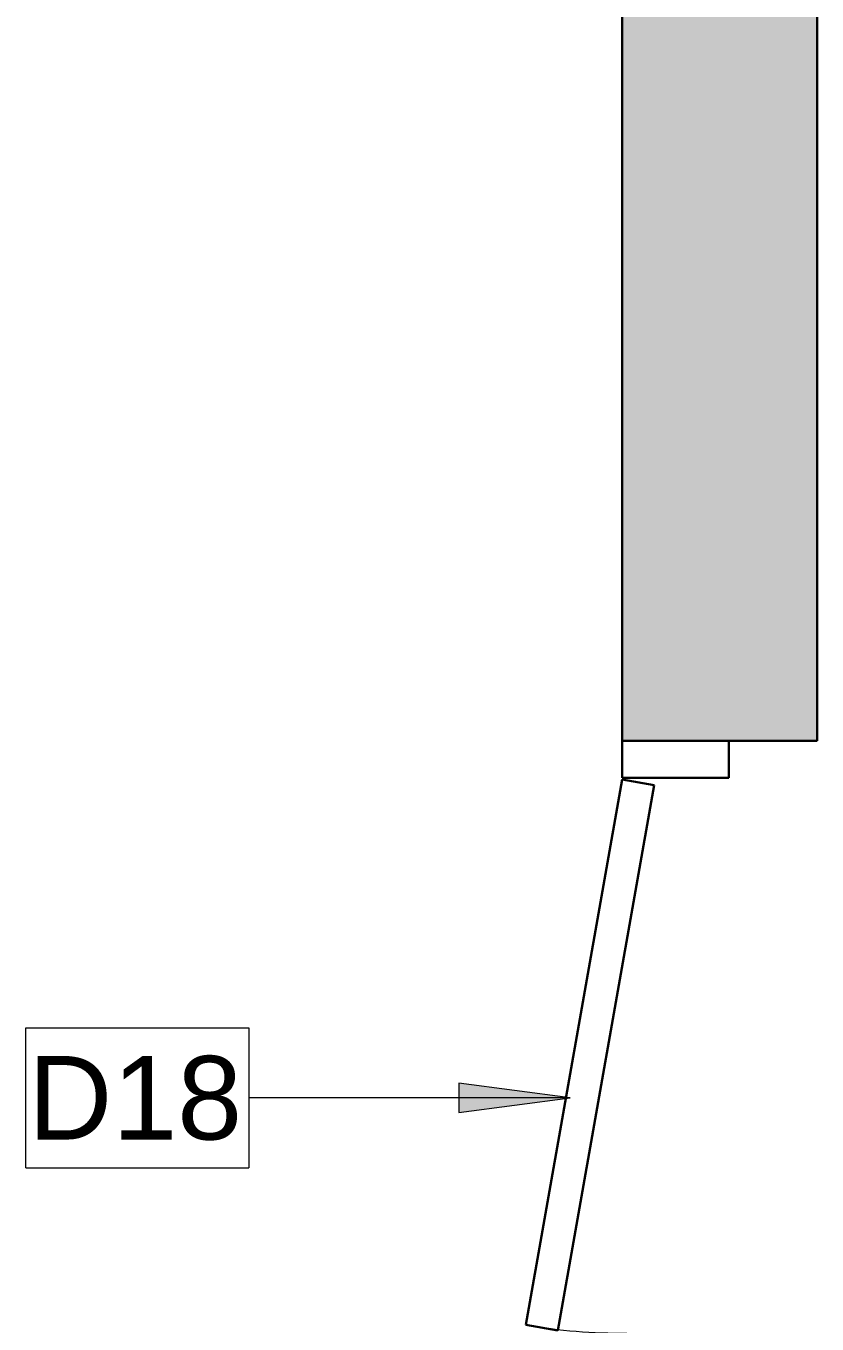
# Model space of a CAD drawing. Header units: inches. Extents: x -1176 to 1545, y -2552 to 978.
# Drawn here: x 1179.1 to 1221.7, y 183.8 to 253.7 of the extents above; entities that cross this region are included whole.
import ezdxf

# ---------------------------------------------------------------- set-up
doc = ezdxf.new("R2010")
doc.units = ezdxf.units.IN
doc.header["$MEASUREMENT"] = 0
doc.linetypes.add('Demolished', pattern=[0.1875, 0.125, -0.0625])
for name, color, linetype, lineweight in [('A-ANNO-KEYN', 231, 'Continuous', 9), ('A-DOOR', 31, 'Demolished', 9), ('A-DOOR-FRAM', 31, 'Demolished', 30), ('A-WALL', 113, 'Continuous', 18), ('A-WALL-PATT', 111, 'Continuous', 18)]:
    doc.layers.add(name, color=color, linetype=linetype, lineweight=lineweight)
doc.styles.add('Arial', font='arial.ttf', dxfattribs={"height": 4.5})

# ---------------------------------------------------------------- blocks, each defined once
blk = doc.blocks.new('Single Flush - D2 2_6_ X 8_-8253011-2nd Floor Demo')
at = {"layer": 'A-DOOR', "color": 8, "linetype": 'Continuous', "lineweight": 30}
for p, q in [((-14.453, 10.427), (-14.757, 8.703)), ((14.906, 5.25), (-14.453, 10.427)), ((-14.757, 8.703), (14.602, 3.527)), ((14.602, 3.527), (14.906, 5.25))]:
    blk.add_line(p, q, dxfattribs=at)
at = {"layer": 'A-DOOR', "linetype": 'Continuous'}
blk.add_arc((14.906, 5.25), 29.812, 170, 180.5, dxfattribs=at)
at = {"layer": 'A-DOOR-FRAM', "color": 8, "linetype": 'Continuous'}
for p, q in [((-17, -0.5), (-17, 5.25)), ((-17, 5.25), (-15, 5.25)), ((-15, -0.5), (-15, 5.25)), ((15, -0.5), (15, 5.25)), ((15, 5.25), (17, 5.25)), ((17, -0.5), (17, 5.25)), ((-17, -0.5), (-15, -0.5)), ((15, -0.5), (17, -0.5))]:
    blk.add_line(p, q, dxfattribs=at)
blk = doc.blocks.new('Keynote Tag - Keynote Number - Boxed-135510-2nd Floor Demo')
at = {"layer": 'A-ANNO-KEYN'}
for p, q in [((-0.125, -0.0792), (-0.125, 0.0781)), ((-0.125, 0.0781), (0.125, 0.0781)), ((0.125, 0.0781), (0.125, -0.0792)), ((-0.125, -0.0792), (0.125, -0.0792))]:
    blk.add_line(p, q, dxfattribs=at)

msp = doc.modelspace()

# ---------------------------------------------------------------- hatches: boundary and pattern name
at = {"layer": 'A-ANNO-KEYN'}
msp.add_hatch(color=256, dxfattribs=at).paths.add_polyline_path([(1208.442, 195.989), (1202.442, 196.779), (1202.442, 195.2)], flags=0)
at = {"layer": 'A-WALL-PATT', "lineweight": 9}
h = msp.add_hatch(color=7, dxfattribs=at)
h.paths.add_polyline_path([(1212.098, 113.893), (1221.737, 113.893), (1221.737, 114.643), (1211.237, 114.643), (1211.237, 113.893)], flags=0)
h.paths.add_polyline_path([(1221.737, 154.893), (1221.737, 181.219), (1211.237, 181.219), (1211.237, 154.893), (1212.098, 154.893)], flags=0)
h.paths.add_polyline_path([(1211.237, 215.219), (1221.737, 215.219), (1221.737, 283.439), (1211.237, 283.439)], flags=0)

# ---------------------------------------------------------------- linework, layer by layer
at = {"layer": 'A-ANNO-KEYN'}
for p, q in [((1208.442, 195.989), (1202.442, 196.779)), ((1202.442, 196.779), (1202.442, 195.2)), ((1208.442, 195.989), (1191.137, 195.989)), ((1202.442, 195.2), (1208.442, 195.989))]:
    msp.add_line(p, q, dxfattribs=at)
at = {"layer": 'A-WALL', "color": 8, "lineweight": 30}
for p, q in [((1211.237, 347.003), (1211.237, 215.219)), ((1221.737, 215.219), (1221.737, 283.439)), ((1211.237, 215.219), (1221.737, 215.219))]:
    msp.add_line(p, q, dxfattribs=at)

# ---------------------------------------------------------------- block references
at = {"layer": 'A-ANNO-KEYN', "xscale": 47.99999999999997, "yscale": 47.99999999999997, "zscale": 47.99999999999997}
msp.add_blockref('Keynote Tag - Keynote Number - Boxed-135510-2nd Floor Demo', (1185.137, 196.016), dxfattribs=at)
at = {"layer": 'A-DOOR', "linetype": 'Continuous', "lineweight": 18, "rotation": 89.9999999999999}
msp.add_blockref('Single Flush - D2 2_6_ X 8_-8253011-2nd Floor Demo', (1216.487, 198.219), dxfattribs=at)

# ---------------------------------------------------------------- texts
at = {"layer": 'A-ANNO-KEYN', "insert": (1179.246, 198.242), "char_height": 4.5, "width": 14.0895, "attachment_point": 1, "style": 'Arial'}
msp.add_mtext('D18', dxfattribs=at)

doc.saveas('drawing.dxf')
